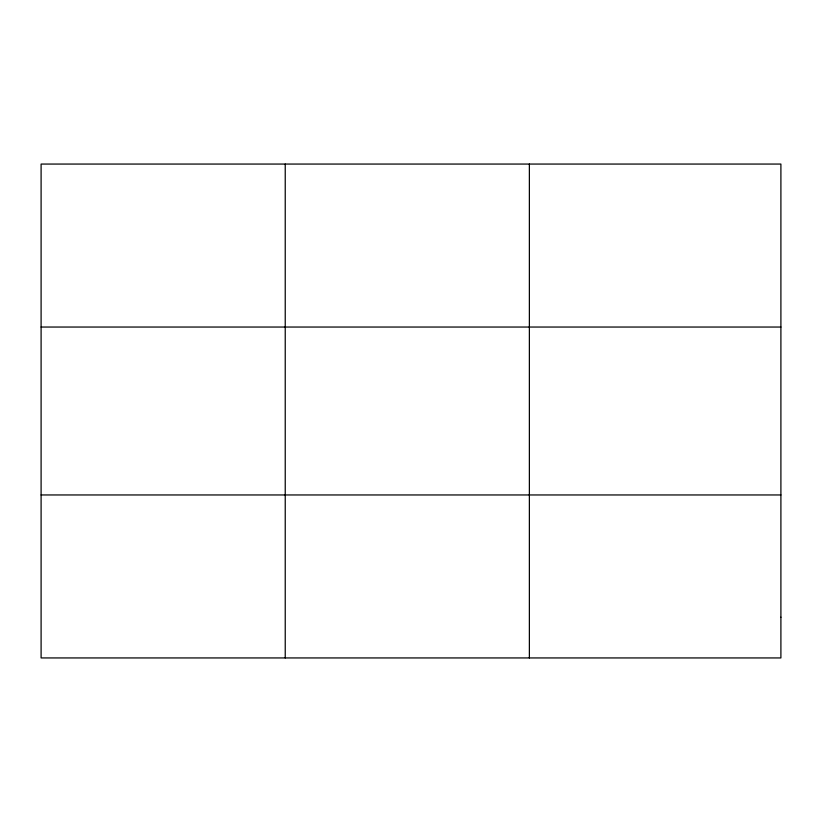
<?xml version="1.0" encoding="UTF-8"?>
<svg xmlns="http://www.w3.org/2000/svg" width="822" height="822" viewBox="0 0 822 822"><rect width="100%" height="100%" fill="white"/><g stroke="black" fill="none" stroke-linecap="round" stroke-linejoin="round"><path stroke-width="1.23" d="M285.234 657.939L285.234 164.061M529.368 657.939L529.368 164.061M41.1 327.043L780.9 327.043M41.1 494.957L780.9 494.957M780.9 617.199L780.9 657.939L41.1 657.939L41.1 164.061L780.9 164.061L780.9 617.199"/></g></svg>
